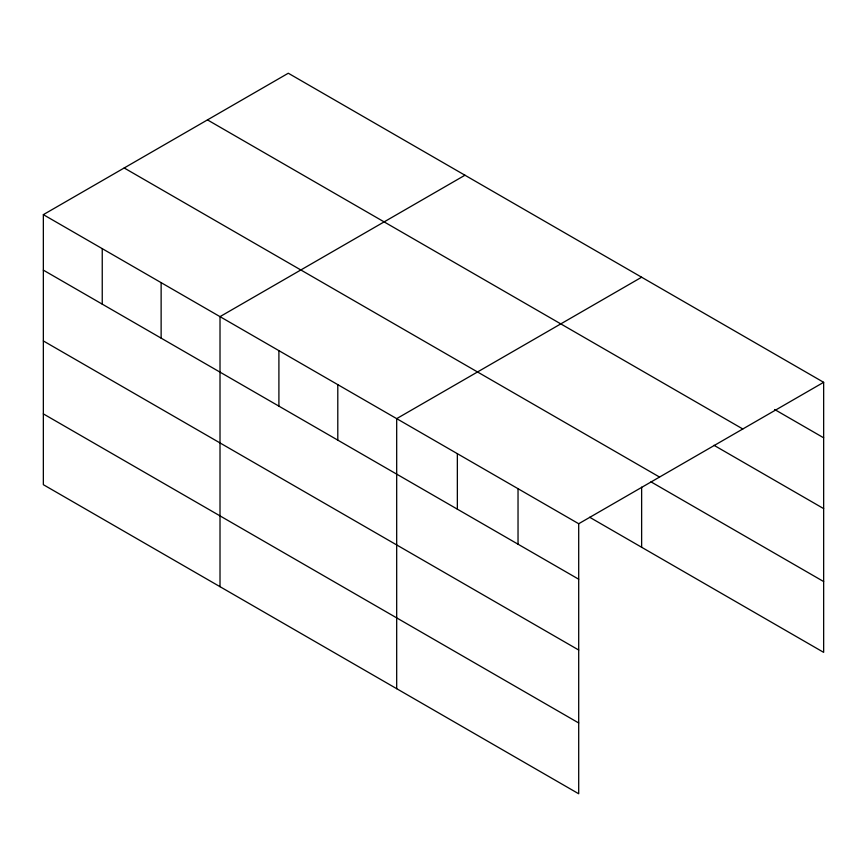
<?xml version="1.0" encoding="UTF-8"?>
<svg xmlns="http://www.w3.org/2000/svg" width="867" height="867" viewBox="0 0 867 867"><rect width="100%" height="100%" fill="white"/><g stroke="black" fill="none" stroke-linecap="round" stroke-linejoin="round"><path stroke-width="1.3" d="M578.701 650.022L578.701 523.733L43.35 214.648L43.35 484.686L578.701 793.771L578.701 650.022L43.35 340.937M589.668 517.263L823.65 652.352L823.65 382.314L288.299 73.229L43.35 214.648M464.961 175.221L220.012 316.639L220.012 586.688M641.634 277.223L396.685 418.642L396.685 688.68M578.701 523.733L823.65 382.314M774.643 409.506L823.65 437.802M207.462 119.895L742.813 428.981M713.974 445.28L823.65 508.604M124.187 167.981L659.538 477.056M650.965 481.846L823.65 581.551M43.35 270.136L578.701 579.221M43.35 413.884L578.701 722.97M641.634 487.146L641.634 547.261M518.033 488.695L518.033 544.183M457.353 453.669L457.353 509.157M337.794 384.645L337.794 440.133M278.903 350.647L278.903 406.135M161.132 282.642L161.132 338.13M102.241 248.645L102.241 304.133"/></g></svg>
